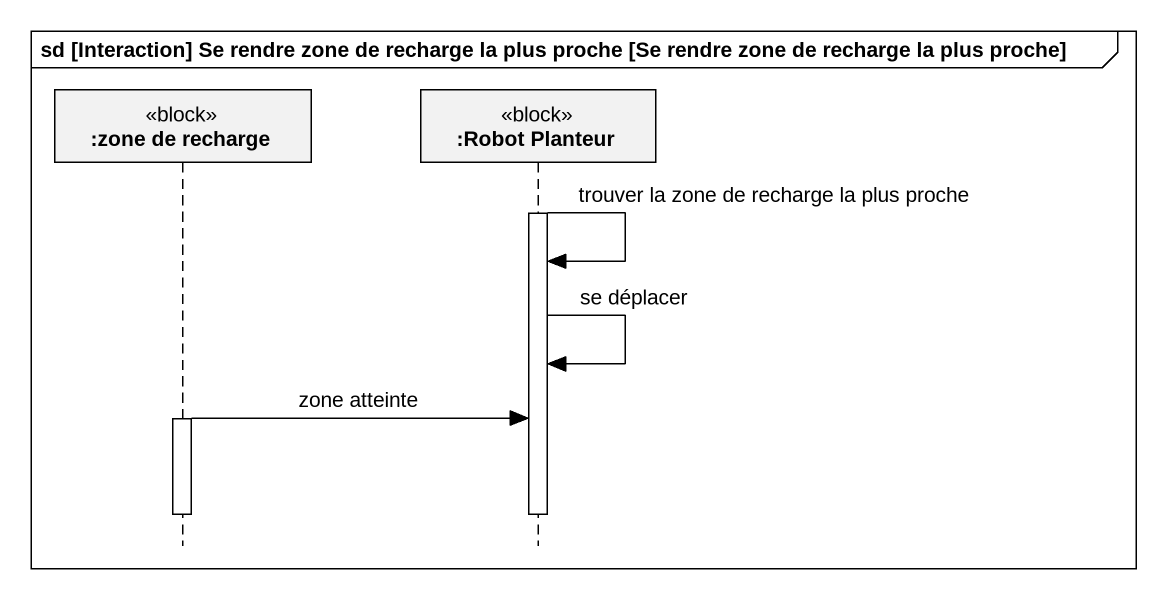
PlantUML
@startuml
mainframe sd [Interaction] Se rendre zone de recharge la plus proche [Se rendre zone de recharge la plus proche]
hide footbox
participant ":zone de recharge" as zone_de_recharge <<block>>
participant ":Robot Planteur" as Robot_Planteur <<block>>

activate Robot_Planteur
Robot_Planteur -> Robot_Planteur : trouver la zone de recharge la plus proche
Robot_Planteur -> Robot_Planteur : se déplacer
activate zone_de_recharge
zone_de_recharge -> Robot_Planteur : zone atteinte
deactivate Robot_Planteur
deactivate zone_de_recharge
@enduml
